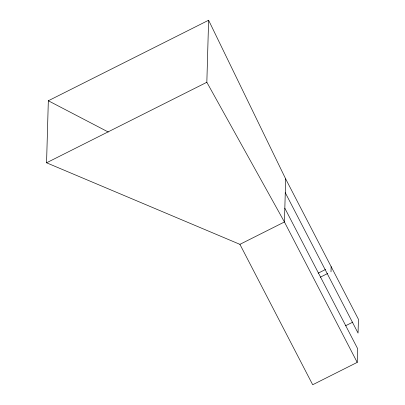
<?xml version="1.0" encoding="UTF-8"?>
<svg xmlns="http://www.w3.org/2000/svg" width="405" height="405" viewBox="0 0 405 405"><rect width="100%" height="100%" fill="white"/><g stroke="black" fill="none" stroke-linecap="round" stroke-linejoin="round"><path stroke-width="0.61" d="M284.826 208.195L357.605 348.599L357.21 362.384L312.69 384.75L239.912 244.347L46.56 162.795L48.332 100.764L208.61 20.25L285.667 178.904L358.44 319.307L358.05 333.092L285.272 192.689M357.21 362.384L284.432 221.981L206.839 82.281L208.61 20.25M285.667 178.904L284.432 221.981L239.912 244.347M331.001 271.826L331.148 266.657M46.56 162.795L206.839 82.281M318.188 273.167L325.514 269.487M320.294 277.202L327.62 273.522M345.48 325.817L352.806 322.137M48.332 100.764L108.302 132.025"/></g></svg>
